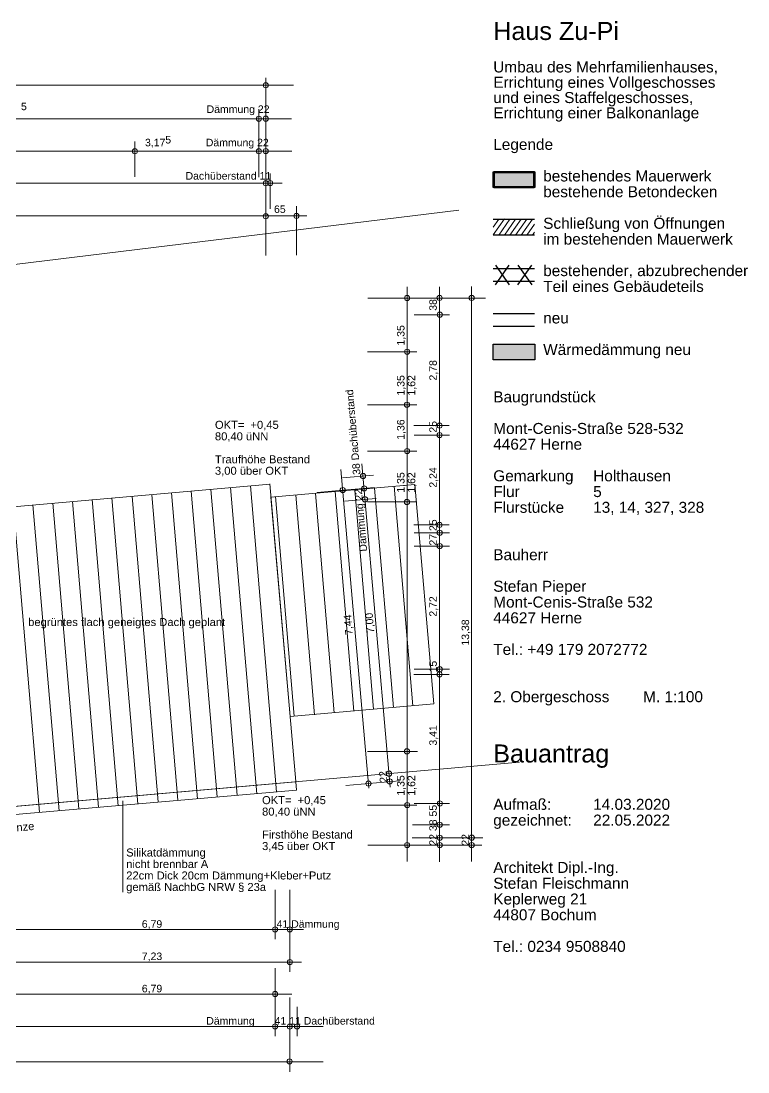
# Model space of a CAD drawing. Header units: millimetres. Extents: x 929 to 41671, y -1551 to 29737.
# Drawn here: x 23215 to 41671, y 1844 to 28532 of the extents above; entities that cross this region are included whole.
import ezdxf

# ---------------------------------------------------------------- set-up
doc = ezdxf.new("R2010")
doc.units = ezdxf.units.MM
doc.header["$LTSCALE"] = 50
for name, color, linetype in [('05_Linien_stark', 7, 'Continuous'), ('06_Linien_fein', 3, 'Continuous'), ('07_Bemassung', 6, 'Continuous'), ('10_Text', 7, 'Continuous'), ('12_Plankopf', 140, 'Continuous')]:
    doc.layers.add(name, color=color, linetype=linetype)
doc.styles.add('PLAN', font='arial.ttf')

msp = doc.modelspace()

# ---------------------------------------------------------------- hatches: boundary and pattern name
at = {"layer": '12_Plankopf'}
for points in [[(35204, 24705), (36258, 24705), (36258, 24305), (35204, 24305)], [(35198, 20325), (36261, 20325), (36261, 19925), (35198, 19925)]]:
    msp.add_hatch(color=7, dxfattribs=at).paths.add_polyline_path(points)

# ---------------------------------------------------------------- linework, layer by layer
at = {"layer": '05_Linien_stark', "lineweight": 15}
for p, q in [((29254, 26295), (29254, 25395)), ((29254, 26295), (29254, 25395)), ((29254, 26295), (29254, 25395)), ((29254, 26295), (29254, 25395)), ((26105, 25472), (26105, 24573)), ((26105, 25472), (26105, 24573)), ((26105, 25472), (26105, 24573)), ((26105, 25472), (26105, 24573)), ((29254, 25471), (29254, 24571)), ((29254, 25471), (29254, 24571)), ((29254, 25471), (29254, 24571)), ((29254, 25471), (29254, 24571)), ((29430, 24663), (29430, 23763)), ((29543, 24663), (29543, 23763)), ((29543, 24663), (29543, 23763)), ((29543, 24663), (29543, 23763)), ((29543, 24663), (29543, 23763)), ((29430, 23825), (29430, 22580)), ((30208, 23832), (30208, 22587)), ((3643, 19963), (34331, 23731)), ((34093, 21075), (33193, 21075)), ((34093, 21075), (33193, 21075)), ((34093, 21075), (33193, 21075)), ((34093, 21075), (33193, 21075)), ((34093, 21075), (33193, 21075)), ((34093, 21075), (33193, 21075)), ((34093, 21075), (33193, 21075)), ((34093, 21075), (33193, 21075)), ((33266, 20132), (32012, 20132)), ((33266, 20132), (32012, 20132)), ((33263, 18788), (32008, 18788)), ((33263, 18788), (32008, 18788)), ((34089, 18257), (33190, 18257)), ((34089, 18257), (33190, 18257)), ((34092, 18018), (33193, 18018)), ((34092, 18018), (33193, 18018)), ((33266, 17610), (32012, 17610)), ((33266, 17610), (32012, 17610)), ((34089, 15736), (33190, 15736)), ((34089, 15736), (33190, 15736)), ((34094, 15535), (33194, 15535)), ((34094, 15535), (33194, 15535)), ((34093, 15197), (33193, 15197)), ((34093, 15197), (33193, 15197)), ((34095, 12070), (33195, 12070)), ((34095, 12070), (33195, 12070)), ((34087, 11941), (33188, 11941)), ((34087, 11941), (33188, 11941)), ((16095, 7979), (35873, 9710)), ((25798, 6410), (25798, 8726)), ((33265, 8619), (32011, 8619)), ((33265, 8619), (32011, 8619)), ((34094, 8662), (33194, 8662)), ((34094, 8662), (33194, 8662)), ((34092, 8122), (33150, 8122)), ((34092, 8122), (33150, 8122)), ((29666, 5216), (29666, 6470)), ((30039, 5215), (30039, 6470)), ((30040, 4389), (30040, 5289)), ((30040, 4389), (30040, 5289)), ((30040, 4389), (30040, 5289)), ((30040, 4389), (30040, 5289)), ((29666, 3578), (29666, 4477)), ((29666, 3578), (29666, 4477)), ((29666, 3578), (29666, 4477)), ((29666, 3578), (29666, 4477)), ((29666, 2754), (29666, 3653)), ((29666, 2754), (29666, 3653)), ((29666, 2754), (29666, 3653)), ((29666, 2754), (29666, 3653)), ((30223, 2753), (30223, 3502))]:
    msp.add_line(p, q, dxfattribs=at)
msp.add_lwpolyline([(30047, 10871), (29560, 16444), (33211, 16764), (33698, 11190)], close=True, dxfattribs=at)
at = {"layer": '05_Linien_stark', "lineweight": 18}
msp.add_lwpolyline([(30211, 9004), (22670, 8345), (22652, 8553), (30193, 9213)], close=True, dxfattribs=at)
at = {"layer": '06_Linien_fein', "lineweight": 9}
for p, q in [((27695, 8783), (27033, 16551)), ((28198, 8831), (27536, 16595)), ((28700, 8875), (28037, 16639)), ((29198, 8911), (28535, 16686)), ((29702, 8959), (29040, 16729)), ((29531, 16775), (30192, 9219)), ((31663, 11009), (31188, 16583)), ((32167, 11053), (31691, 16627)), ((32668, 11097), (32192, 16672)), ((33166, 11138), (32690, 16719)), ((24685, 8524), (24023, 16287)), ((25186, 8568), (24524, 16332)), ((25685, 8604), (25021, 16379)), ((26185, 8655), (25522, 16421)), ((26696, 8701), (26034, 16459)), ((27197, 8745), (26536, 16500)), ((30154, 10875), (29678, 16454)), ((30665, 10915), (30189, 16491)), ((31165, 10968), (30691, 16532)), ((23684, 8438), (23022, 16193)), ((24182, 8476), (23519, 16244))]:
    msp.add_line(p, q, dxfattribs=at)
at = {"layer": '07_Bemassung', "lineweight": 15}
for p, q in [((29429, 27088), (29429, 25398)), ((4451, 26905), (30131, 26905)), ((29429, 26297), (29429, 25398)), ((29429, 26297), (29429, 25398)), ((29429, 26297), (29429, 25398)), ((4417, 26049), (30082, 26049)), ((29429, 25473), (29429, 24574)), ((29429, 25473), (29429, 24574)), ((29429, 25473), (29429, 24574)), ((29429, 25473), (29429, 24574)), ((4413, 25224), (30087, 25224)), ((4461, 24411), (29849, 24411)), ((4484, 23583), (30471, 23583)), ((33015, 7189), (33015, 21782)), ((33015, 7189), (33015, 21782)), ((33843, 7181), (33843, 21783)), ((33843, 7181), (33843, 21783)), ((34656, 7188), (34656, 21787)), ((34656, 7188), (34656, 21787)), ((35011, 21497), (32016, 21497)), ((35011, 21497), (32016, 21497)), ((32043, 9047), (31334, 17146)), ((32588, 9078), (31870, 17287)), ((32162, 17001), (31375, 16932)), ((31476, 16625), (30733, 16560)), ((32191, 16686), (31404, 16617)), ((32235, 16408), (31429, 16338)), ((33266, 16323), (32012, 16323)), ((33266, 16323), (32012, 16323)), ((33280, 9986), (32013, 9986)), ((32828, 9236), (31459, 9117)), ((34939, 7791), (33143, 7791)), ((34916, 7605), (32016, 7605)), ((34916, 7605), (32016, 7605)), ((4384, 5464), (30386, 5464)), ((4363, 4635), (30336, 4635)), ((4360, 3823), (30087, 3823)), ((30037, 1844), (30037, 3733)), ((4436, 2998), (30888, 2998)), ((4436, 2105), (30888, 2105))]:
    msp.add_line(p, q, dxfattribs=at)
at = {"layer": '07_Bemassung', "lineweight": 9}
msp.add_line((16345, 15615), (29537, 16770), dxfattribs=at)
at = {"layer": '07_Bemassung', "lineweight": 18}
for centre, radius in [((29429, 26903), 65.8), ((29255, 26049), 65.8), ((29255, 26049), 65.8), ((29430, 26052), 65.8), ((29430, 26052), 65.8), ((26106, 25227), 65.8), ((26106, 25227), 65.8), ((29255, 25225), 65.8), ((29255, 25225), 65.8), ((29430, 25228), 65.8), ((29430, 25228), 65.8), ((29429, 24414), 65.8), ((29543, 24417), 65.8), ((29543, 24417), 65.8), ((29430, 23576), 65.8), ((30208, 23583), 65.8), ((33017, 21497), 65.8), ((33017, 21497), 65.8), ((33841, 21500), 65.8), ((33841, 21500), 65.8), ((34656, 21500), 65.8), ((34656, 21500), 65.8), ((33847, 21075), 65.8), ((33847, 21075), 65.8), ((33847, 21075), 65.8), ((33847, 21075), 65.8), ((33017, 20132), 65.8), ((33017, 20132), 65.8), ((33014, 18788), 65.8), ((33014, 18788), 65.8), ((33841, 18258), 65.8), ((33841, 18258), 65.8), ((33842, 18017), 65.8), ((33842, 18017), 65.8), ((33018, 17610), 65.8), ((33018, 17610), 65.8), ((31898, 16977), 65.8), ((31382, 16619), 65.8), ((31927, 16662), 65.8), ((31947, 16386), 65.8), ((33014, 16317), 65.8), ((33014, 16317), 65.8), ((33840, 15736), 65.8), ((33840, 15736), 65.8), ((33845, 15535), 65.8), ((33845, 15535), 65.8), ((33844, 15197), 65.8), ((33844, 15197), 65.8), ((33844, 12071), 65.8), ((33844, 12071), 65.8), ((33842, 11941), 65.8), ((33842, 11941), 65.8), ((33013, 9985), 65.8), ((33013, 9985), 65.8), ((32558, 9419), 65.8), ((32035, 9168), 65.8), ((32575, 9222), 65.8), ((33019, 8620), 65.3), ((33848, 8662), 65.8), ((33848, 8662), 65.8), ((33844, 8122), 65.8), ((33844, 8122), 65.8), ((33846, 7791), 65.8), ((33846, 7791), 65.8), ((34658, 7794), 65.8), ((33016, 7605), 65.8), ((33016, 7605), 65.8), ((33847, 7605), 65.8), ((33847, 7605), 65.8), ((34656, 7604), 65.8), ((34656, 7604), 65.8), ((29666, 5464), 65.8), ((30039, 5464), 65.8), ((30040, 4635), 65.8), ((30040, 4635), 65.8), ((29666, 3823), 65.8), ((29666, 3823), 65.8), ((29666, 2999), 65.8), ((29666, 2999), 65.8), ((30037, 2998), 65.8), ((30222, 3001), 65.8), ((30034, 2112), 65.8)]:
    msp.add_circle(centre, radius, dxfattribs=at)
at = {"layer": '12_Plankopf', "lineweight": 15}
for p, q in [((35203, 23099), (35487, 23505)), ((35203, 23299), (35345, 23502)), ((35345, 23095), (35629, 23502)), ((35487, 23095), (35771, 23502)), ((35629, 23095), (35913, 23502)), ((35771, 23095), (36055, 23502)), ((35913, 23095), (36197, 23502)), ((36055, 23095), (36250, 23376)), ((36197, 23095), (36250, 23172))]:
    msp.add_line(p, q, dxfattribs=at)
at = {"layer": '12_Plankopf', "lineweight": 25}
for p, q in [((35203, 23502), (36250, 23502)), ((35203, 23099), (36250, 23099)), ((35203, 22246), (36253, 22246)), ((35830, 21833), (36180, 22333)), ((35830, 22333), (36180, 21833)), ((35203, 21923), (36253, 21923)), ((35203, 21105), (36251, 21105)), ((35203, 20782), (36251, 20782))]:
    msp.add_line(p, q, dxfattribs=at)
at = {"layer": '12_Plankopf', "lineweight": 30}
for p, q in [((35261, 21833), (35611, 22333)), ((35261, 22333), (35611, 21833))]:
    msp.add_line(p, q, dxfattribs=at)
at = {"layer": '12_Plankopf'}
for points in [[(35204, 24705), (36258, 24705), (36258, 24305), (35204, 24305)], [(35198, 20325), (36261, 20325), (36261, 19925), (35198, 19925)]]:
    msp.add_lwpolyline(points, close=True, dxfattribs=at)
at = {"layer": '12_Plankopf', "lineweight": 50}
msp.add_lwpolyline([(35216, 24694), (36246, 24694), (36246, 24317), (35216, 24317)], close=True, dxfattribs=at)
at = {"layer": '12_Plankopf', "lineweight": 18}
msp.add_lwpolyline([(35203, 20321), (36256, 20321), (36256, 19929), (35203, 19929)], close=True, dxfattribs=at)

# ---------------------------------------------------------------- texts
at = {"layer": '07_Bemassung', "style": 'PLAN'}
for s, height, p in [('5', 190, (23215, 26268)), ('3,17', 190.5, (26363, 25351)), ('5', 190, (26878, 25422)), ('65', 190.5, (29638, 23658)), ('6,79', 190.5, (26282, 5506)), ('7,23', 190.5, (26282, 4686)), ('6,79', 190.5, (26282, 3867))]:
    msp.add_text(s, height=height, dxfattribs=at).set_placement(p)
for s, rotation, p in [('38', 90, (33771, 21174)), ('1,35', 90, (32951, 20291)), ('2,78', 90, (33771, 19403)), ('1,35', 90, (32951, 19021)), ('1,62', 90, (33224, 19021)), ('1,36', 90, (32951, 17898)), ('25', 90, (33771, 18079)), ('2,24', 90, (33771, 16682)), ('1,35', 90, (32951, 16555)), ('1,62', 90, (33224, 16555)), ('2,72', 90, (33771, 13407)), ('7,44', 95, (31641, 12949)), ('7,00', 95, (32186, 12996)), ('13,38', 90, (34591, 12671)), ('15', 90, (33771, 11989)), ('3,41', 90, (33771, 10131)), ('22', 95, (32518, 9201)), ('1,35', 90, (32951, 8861)), ('1,62', 90, (33224, 8861)), ('22', 90, (34591, 7591))]:
    msp.add_text(s, height=190.5, rotation=rotation, dxfattribs=at).set_placement(p)
at = {"layer": '10_Text', "style": 'PLAN'}
for s, height, p in [('Dämmung 22', 190.5, (27927, 26198)), ('Dämmung 22', 190.5, (27907, 25351)), ('Dachüberstand 11', 190.5, (27392, 24505)), ('OKT=', 203.2, (28138, 18176)), ('+0,45', 203.2, (29040, 18176)), ('80,40 üNN', 203.2, (28138, 17884)), ('Traufhöhe Bestand', 203.2, (28138, 17301)), ('3,00 über OKT', 203.2, (28138, 17010)), ('begrüntes flach geneigtes Dach geplant', 203.2, (23396, 13168)), ('OKT=', 203.2, (29335, 8645)), ('+0,45', 203.2, (30237, 8645)), ('80,40 üNN', 203.2, (29335, 8354)), ('Firsthöhe Bestand', 203.2, (29335, 7771)), ('Silikatdämmung', 203.2, (25886, 7315)), ('3,45 über OKT', 203.2, (29335, 7479)), ('nicht brennbar A', 203.2, (25886, 7023)), ('22cm Dick 20cm Dämmung+Kleber+Putz', 203.2, (25886, 6732)), ('gemäß NachbG NRW § 23a', 203.2, (25886, 6440)), ('41 Dämmung', 190.5, (29704, 5506)), ('Dämmung', 190.5, (27919, 3047)), ('41 11 Dachüberstand', 190.5, (29654, 3047))]:
    msp.add_text(s, height=height, dxfattribs=at).set_placement(p)
for s, height, rotation, p in [('38 Dachüberstand', 190.5, 95, (31834, 17015)), ('Dämmung 22', 190.5, 95, (32005, 15067)), ('27 25', 190.5, 90, (33771, 15211)), ('22 38 55', 190.5, 90, (33771, 7591)), ('Grundstücksgrenze', 203.2, 5, (21110, 7777))]:
    msp.add_text(s, height=height, rotation=rotation, dxfattribs=at).set_placement(p)
at = {"layer": '12_Plankopf', "style": 'PLAN'}
for s, height, p in [('Haus Zu-Pi', 457, (35204, 28051)), ('Umbau des Mehrfamilienhauses,', 279.4, (35204, 27226)), ('Errichtung eines Vollgeschosses', 279.4, (35204, 26837)), ('und eines Staffelgeschosses,', 279.4, (35204, 26449)), ('Errichtung einer Balkonanlage', 279.4, (35204, 26061)), ('Legende', 279.3, (35204, 25260)), ('bestehendes Mauerwerk', 279.26, (36472, 24458)), ('bestehende Betondecken', 279.26, (36472, 24058)), ('Schließung von Öffnungen', 279.26, (36472, 23256)), ('im bestehenden Mauerwerk', 279.26, (36472, 22855)), ('bestehender, abzubrechender', 279.26, (36472, 22054)), ('Teil eines Gebäudeteils', 279.26, (36472, 21653)), ('neu', 279.3, (36472, 20852)), ('Wärmedämmung neu', 279.26, (36472, 20050)), ('Baugrundstück', 279.26, (35204, 18848)), ('Mont-Cenis-Straße 528-532', 279.26, (35204, 18046)), ('44627 Herne', 279.26, (35204, 17646)), ('Gemarkung', 279.3, (35204, 16844)), ('Holthausen', 279.3, (37741, 16844)), ('Flur', 279.3, (35204, 16443)), ('5', 279, (37741, 16443)), ('Flurstücke', 279.3, (35204, 16043)), ('13, 14, 327, 328', 279.26, (37741, 16043)), ('Bauherr', 279.3, (35204, 14840)), ('Stefan Pieper', 279.26, (35204, 14039)), ('Mont-Cenis-Straße 532', 279.26, (35204, 13638)), ('44627 Herne', 279.26, (35204, 13237)), ('Tel.: +49 179 2072772', 279.26, (35204, 12436)), ('2. Obergeschoss', 279.26, (35204, 11234)), ('M. 1:100', 279.3, (39010, 11234)), ('Bauantrag', 457, (35204, 9703)), ('Aufmaß:', 279.3, (35204, 8501)), ('14.03.2020', 279.3, (37741, 8501)), ('gezeichnet:', 279.26, (35204, 8100)), ('22.05.2022', 279.3, (37741, 8100)), ('Architekt Dipl.-Ing.', 279.26, (35204, 6898)), ('Stefan Fleischmann', 279.26, (35204, 6497)), ('Keplerweg 21', 279.26, (35204, 6097)), ('44807 Bochum', 279.26, (35204, 5696)), ('Tel.: 0234 9508840', 279.26, (35204, 4894))]:
    msp.add_text(s, height=height, dxfattribs=at).set_placement(p)

doc.saveas('drawing.dxf')
